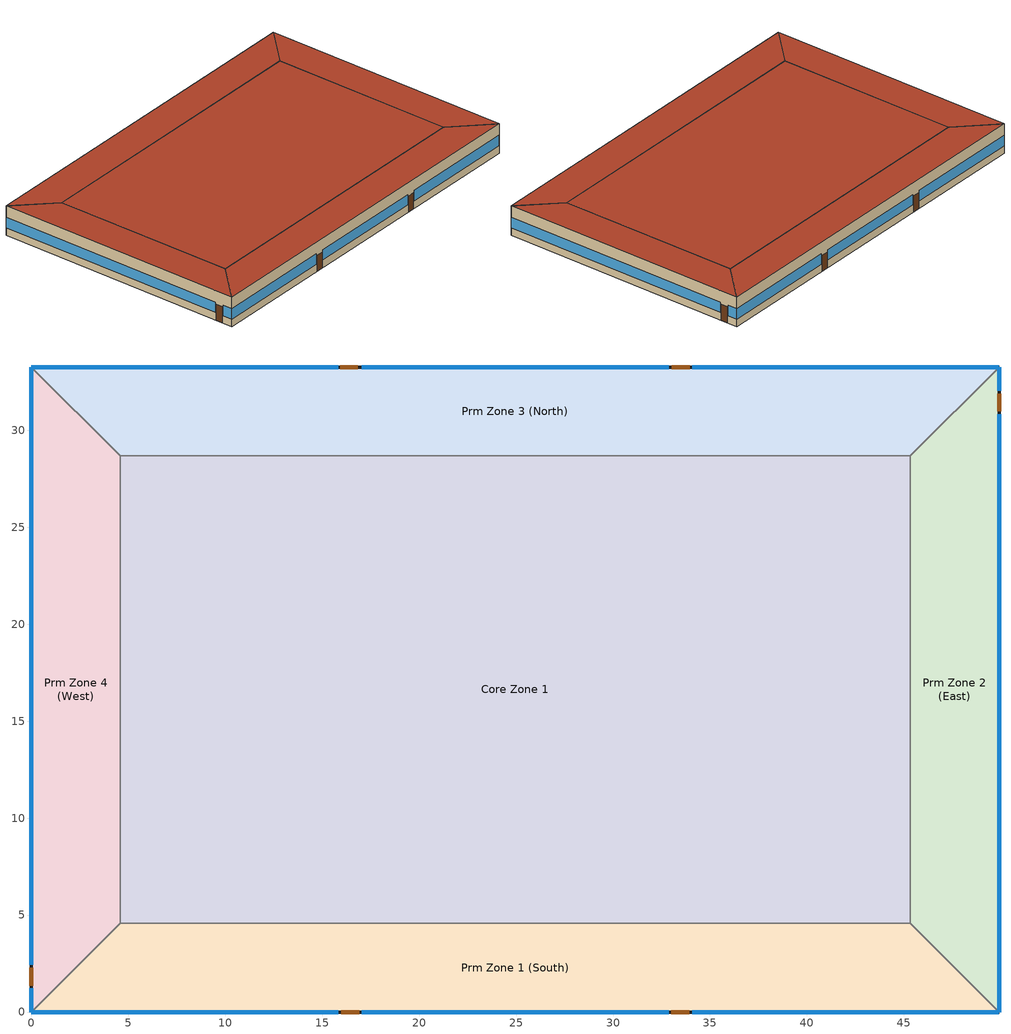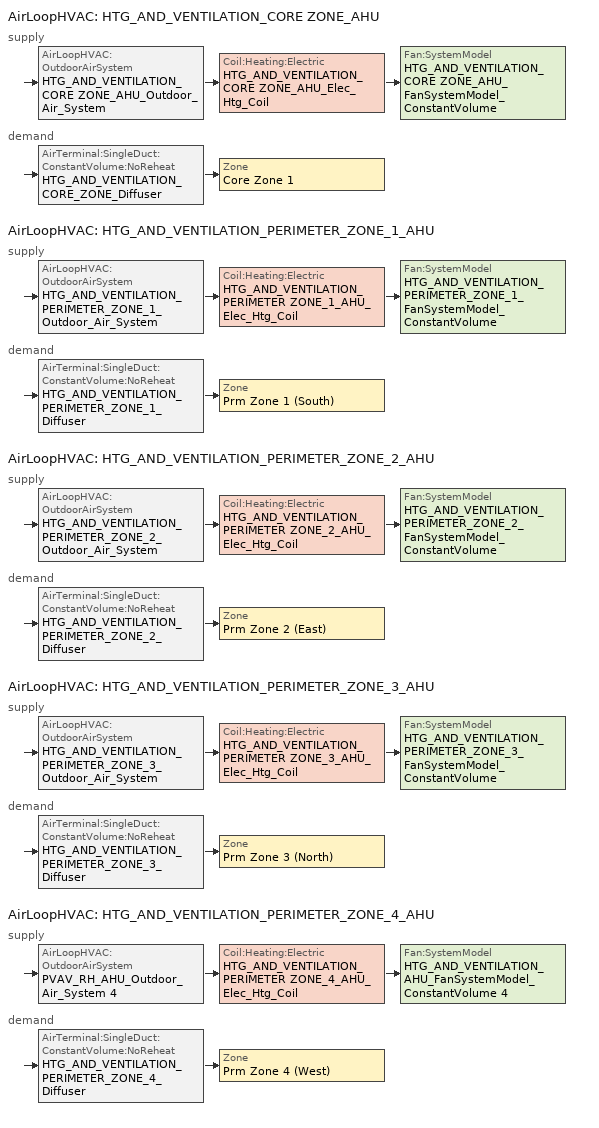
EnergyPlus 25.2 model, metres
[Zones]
Core Zone 1
 floor ground (Slab-on-grade Type 1): 45.34,28.7 45.34,4.57 4.57,4.57 4.57,28.7 z0
 wall to Prm Zone 2 (East) (Interior Wall): 45.34,4.57 45.34,28.7 z0:3.96
 wall to Prm Zone 3 (North) (Interior Wall): 45.34,28.7 4.57,28.7 z0:3.96
 wall to Prm Zone 1 (South) (Interior Wall): 4.57,4.57 45.34,4.57 z0:3.96
 wall to Prm Zone 4 (West) (Interior Wall): 4.57,28.7 4.57,4.57 z0:3.96
 roof outside (Roof Type 1): 45.34,4.57 45.34,28.7 4.57,28.7 4.57,4.57 z3.96
Prm Zone 1 (South)
 floor ground (Slab-on-grade Type 1): 45.34,4.57 49.91,0 0,0 4.57,4.57 z0
 wall outside (Exterior Wall Type 1): 0,0 49.91,0 z0:3.96
 wall to Prm Zone 2 (East) (Interior Wall): 49.91,0 45.34,4.57 z0:3.96
 wall to Prm Zone 4 (West) (Interior Wall): 4.57,4.57 0,0 z0:3.96
 window (Vertical Fenestration Type 1): 34.09,0 49.91,0 / 0,0 15.82,0 / 17.04,0 32.87,0 z1:2.4
 door (Swinging Door): 33.01,0 33.93,0 / 15.98,0 16.9,0 z0:2.13
 roof outside (Roof Type 1): 49.91,0 45.34,4.57 4.57,4.57 0,0 z3.96
Prm Zone 2 (East)
 floor ground (Slab-on-grade Type 1): 49.91,33.27 49.91,0 45.34,4.57 45.34,28.7 z0
 wall outside (Exterior Wall Type 2): 49.91,0 49.91,33.27 z0:3.96
 wall to Prm Zone 3 (North) (Interior Wall): 49.91,33.27 45.34,28.7 z0:3.96
 window (Vertical Fenestration Type 1): 49.91,0 49.91,30.84 / 49.91,32.05 49.91,33.27 z1:2.4
 door (Swinging Door): 49.91,30.99 49.91,31.9 z0:2.13
 roof outside (Roof Type 1): 49.91,0 49.91,33.27 45.34,28.7 45.34,4.57 z3.96
Prm Zone 3 (North)
 floor ground (Slab-on-grade Type 2): 49.91,33.27 45.34,28.7 4.57,28.7 0,33.27 z0
 wall outside (Exterior Wall Type 3): 49.91,33.27 0,33.27 z0:3.96
 wall to Prm Zone 4 (West) (Interior Wall): 0,33.27 4.57,28.7 z0:3.96
 window (Vertical Fenestration Type 1): 49.91,33.27 34.09,33.27 / 32.87,33.27 17.04,33.27 / 15.82,33.27 0,33.27 z1:2.4
 door (Swinging Door): 33.94,33.27 33.03,33.27 / 16.84,33.27 15.93,33.27 z0:2.13
 roof outside (Roof Type 2): 45.34,28.7 49.91,33.27 0,33.27 4.57,28.7 z3.96
Prm Zone 4 (West)
 floor ground (Slab-on-grade Type 2): 0,33.27 4.57,28.7 4.57,4.57 0,0 z0
 wall outside (Exterior Wall Type 3): 0,33.27 0,0 z0:3.96
 window (Vertical Fenestration Type 1): 0,33.27 0,2.44 / 0,1.22 0,0 z1:2.4
 door (Swinging Door): 0,2.28 0,1.37 z0:2.13
 roof outside (Roof Type 3): 0,0 4.57,4.57 4.57,28.7 0,33.27 z3.96
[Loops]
AirLoopHVAC 'HTG_AND_VENTILATION_CORE ZONE_AHU'
 supply: AirLoopHVAC:OutdoorAirSystem 'HTG_AND_VENTILATION_CORE ZONE_AHU_Outdoor_Air_System' > Coil:Heating:Electric 'HTG_AND_VENTILATION_CORE ZONE_AHU_Elec_Htg_Coil' > Fan:SystemModel 'HTG_AND_VENTILATION_CORE ZONE_AHU_FanSystemModel_ConstantVolume'
 demand: AirTerminal:SingleDuct:ConstantVolume:NoReheat 'HTG_AND_VENTILATION_CORE_ZONE_Diffuser' > Zone 'Core Zone 1'
AirLoopHVAC 'HTG_AND_VENTILATION_PERIMETER_ZONE_1_AHU'
 supply: AirLoopHVAC:OutdoorAirSystem 'HTG_AND_VENTILATION_PERIMETER_ZONE_1_Outdoor_Air_System' > Coil:Heating:Electric 'HTG_AND_VENTILATION_PERIMETER ZONE_1_AHU_Elec_Htg_Coil' > Fan:SystemModel 'HTG_AND_VENTILATION_PERIMETER_ZONE_1_FanSystemModel_ConstantVolume'
 demand: AirTerminal:SingleDuct:ConstantVolume:NoReheat 'HTG_AND_VENTILATION_PERIMETER_ZONE_1_Diffuser' > Zone 'Prm Zone 1 (South)'
AirLoopHVAC 'HTG_AND_VENTILATION_PERIMETER_ZONE_2_AHU'
 supply: AirLoopHVAC:OutdoorAirSystem 'HTG_AND_VENTILATION_PERIMETER_ZONE_2_Outdoor_Air_System' > Coil:Heating:Electric 'HTG_AND_VENTILATION_PERIMETER ZONE_2_AHU_Elec_Htg_Coil' > Fan:SystemModel 'HTG_AND_VENTILATION_PERIMETER_ZONE_2_FanSystemModel_ConstantVolume'
 demand: AirTerminal:SingleDuct:ConstantVolume:NoReheat 'HTG_AND_VENTILATION_PERIMETER_ZONE_2_Diffuser' > Zone 'Prm Zone 2 (East)'
AirLoopHVAC 'HTG_AND_VENTILATION_PERIMETER_ZONE_3_AHU'
 supply: AirLoopHVAC:OutdoorAirSystem 'HTG_AND_VENTILATION_PERIMETER_ZONE_3_Outdoor_Air_System' > Coil:Heating:Electric 'HTG_AND_VENTILATION_PERIMETER ZONE_3_AHU_Elec_Htg_Coil' > Fan:SystemModel 'HTG_AND_VENTILATION_PERIMETER_ZONE_3_FanSystemModel_ConstantVolume'
 demand: AirTerminal:SingleDuct:ConstantVolume:NoReheat 'HTG_AND_VENTILATION_PERIMETER_ZONE_3_Diffuser' > Zone 'Prm Zone 3 (North)'
AirLoopHVAC 'HTG_AND_VENTILATION_PERIMETER_ZONE_4_AHU'
 supply: AirLoopHVAC:OutdoorAirSystem 'PVAV_RH_AHU_Outdoor_Air_System 4' > Coil:Heating:Electric 'HTG_AND_VENTILATION_PERIMETER ZONE_4_AHU_Elec_Htg_Coil' > Fan:SystemModel 'HTG_AND_VENTILATION_AHU_FanSystemModel_ConstantVolume 4'
 demand: AirTerminal:SingleDuct:ConstantVolume:NoReheat 'HTG_AND_VENTILATION_PERIMETER_ZONE_4_Diffuser' > Zone 'Prm Zone 4 (West)'
[Building]
Model for 229 Test Cases: North Axis {deg}=0; Terrain=City; Loads Convergence Tolerance Value {W}=0.04; Temperature Convergence Tolerance Value {deltaC}=0.2; Solar Distribution=FullInteriorAndExterior; Maximum Number of Warmup Days=25; Minimum Number of Warmup Days=6
[Site:Location]
Denver Intl Ap: Latitude {deg}=39.83; Longitude {deg}=-104.65; Time Zone {hr}=-7; Elevation {m}=1650
[Site:GroundTemperature:BuildingSurface]
21, 21, 21, 21, 21, 21, 21, 21, 21, 21, 21, 21
[SizingPeriod:DesignDay] Day of Month=21; Dry-Bulb Temperature Range Modifier Type=DefaultMultipliers; Barometric Pressure {Pa}=83009; Rain Indicator=No; Snow Indicator=No; Daylight Saving Time Indicator=No; Begin Environment Reset Mode=FullResetAtBeginEnvironment
Name | Month | Day Type | Maximum Dry-Bulb Temperature {C} | Daily Dry-Bulb Temperature Range {deltaC} | Humidity Condition Type | Wetbulb or DewPoint at Maximum Dry-Bulb {C} | Wind Speed {m/s} | Wind Direction {deg} | Solar Model Indicator | Enthalpy at Maximum Dry-Bulb {J/kg} | Sky Clearness
Denver.Intl.AP Ann Clg 1% Condns DB=>MWB | 7 | SummerDesignDay | 33.5 | 17.3 | Wetbulb | 15.4 | 4.2 | 20 | ASHRAETau2017
Denver.Intl.AP Ann Clg 1% Condns DP=>MDB | 7 | SummerDesignDay | 19.9 | 15.3 | Dewpoint | 15 | 4.2 | 20 | ASHRAETau2017
Denver.Intl.AP Ann Clg 1% Condns Enth=>MDB | 7 | SummerDesignDay | 26.8 | 15.3 | Enthalpy |  | 4.2 | 20 | ASHRAETau2017 | 55800
Denver.Intl.AP Ann Clg 1% Condns WB=>MDB | 7 | SummerDesignDay | 27 | 14.8 | Wetbulb | 17.6 | 4.2 | 20 | ASHRAETau2017
Denver.Intl.AP Ann Htg 99% Condns DB | 12 | WinterDesignDay | -14.6 | 0 | Wetbulb | -14.6 | 3.4 | 230 | ASHRAEClearSky |  | 0
Denver.Intl.AP Ann Htg Wind 99% Condns WS=>MCDB | 12 | WinterDesignDay | 2.7 | 0 | Wetbulb | 2.7 | 11.8 | 230 | ASHRAEClearSky |  | 0
Denver.Intl.AP Ann Hum_n 99% Condns DP=>MCDB | 12 | WinterDesignDay | -6.5 | 0 | Dewpoint | -19.6 | 3.4 | 230 | ASHRAEClearSky |  | 0
[Material] Thermal Absorptance=0.9; Solar Absorptance=0.7
Name | Roughness | Thickness {m} | Conductivity {W/m-K} | Density {kg/m3} | Specific Heat {J/kg-K} | Visible Absorptance
Exterior Wall Type 1 Gypsum Board | MediumSmooth | 0.0159 | 0.16 | 800 | 1090 | 0.7
Exterior Wall Type 1 Insulation | Smooth | 0.062 | 0.037 | 9.6 | 838 | 0.7
Exterior Wall Type 1 Stucco; Exterior Wall Type 2 Stucco | Smooth | 0.0254 | 0.72 | 1856 | 840 | 0.7
Exterior Wall Type 2 Gypsum Board | MediumSmooth | 0.099 | 0.16 | 800 | 1090 | 0.7
Exterior Wall Type 2 Insulation | Smooth | 0.179 | 0.037 | 9.6 | 838 | 0.7
Insulation for Slab on grade Type 2 | Smooth | 0.1143 | 0.04 | 91.31 | 838 | 0.7
Roof Type 1 Built-up roofing | VeryRough | 0.0095 | 0.16 | 1120 | 1460 | 0.7
Roof Type 1 Continuous Insulation | Smooth | 0.0527 | 0.02 | 32 | 922 | 0.7
Roof Type 1 Metal Deck; Roof Type 2 Metal Deck | Smooth | 0.0008 | 45.28 | 7824 | 500 | 0.2
Roof Type 2 Continuous Insulation | Smooth | 0.106 | 0.02 | 32 | 922 | 0.7
Slab-on-grade Type 1 Concrete; Slab-on-grade Type 2 Concrete | MediumSmooth | 0.1016 | 2.31 | 2322 | 832 | 0.8
Wood 6in | MediumSmooth | 0.15 | 0.12 | 540 | 1210 | 0.7
[Material:NoMass] Thermal Absorptance=0.9; Solar Absorptance=0.7; Visible Absorptance=0.7
Name | Roughness | Thermal Resistance {m2-K/W}
Exterior Wall Type 3 Total surface-to-surface thermal resistance | Smooth | 1.95
Interior Wall surface-to-surface thermal resistance | Smooth | 0.35
Opaque Door Panel | MediumRough | 0.475964
Roof Type 2 Built-up roofing | Smooth | 0.059
Roof Type 3 Total surface-to-surface thermal resistance | Smooth | 2.66
[WindowMaterial:SimpleGlazingSystem]
Vertical Fenestration Type 1 simple material: U-Factor {W/m2-K}=3.29; Solar Heat Gain Coefficient=0.387; Visible Transmittance=0.417
[Construction]
Exterior Wall Type 1: Exterior Wall Type 1 Stucco, Exterior Wall Type 1 Gypsum Board, Exterior Wall Type 1 Insulation, Exterior Wall Type 1 Gypsum Board
Exterior Wall Type 2: Exterior Wall Type 2 Stucco, Exterior Wall Type 2 Gypsum Board, Exterior Wall Type 2 Insulation, Exterior Wall Type 2 Gypsum Board
Exterior Wall Type 3: Exterior Wall Type 3 Total surface-to-surface thermal resistance
Interior Furnishings: Wood 6in
Interior Wall: Interior Wall surface-to-surface thermal resistance
Roof Type 1: Roof Type 1 Metal Deck, Roof Type 1 Continuous Insulation, Roof Type 1 Built-up roofing
Roof Type 2: Roof Type 2 Metal Deck, Roof Type 2 Continuous Insulation, Roof Type 2 Built-up roofing
Roof Type 3: Roof Type 3 Total surface-to-surface thermal resistance
Slab-on-grade Type 1: Slab-on-grade Type 1 Concrete
Slab-on-grade Type 2: Slab-on-grade Type 2 Concrete, Insulation for Slab on grade Type 2
Swinging Door: Opaque Door Panel
Vertical Fenestration Type 1: Vertical Fenestration Type 1 simple material
[Zone] Multiplier=1; Ceiling Height {m}=3.96; Part of Total Floor Area=Yes
Core Zone 1; Prm Zone 1 (South); Prm Zone 2 (East); Prm Zone 3 (North); Prm Zone 4 (West)
[Space]
Name | Zone
Core_Space_1 | Core Zone 1
Perimeter_Space_1 | Prm Zone 1 (South)
Perimeter_Space_2 | Prm Zone 2 (East)
Perimeter_Space_3 | Prm Zone 3 (North)
Perimeter_Space_4 | Prm Zone 4 (West)
[InternalMass] Construction=Interior Furnishings
Name | Zone or ZoneList | Space or SpaceList | Surface Area {m2}
Core_bottom Internal Mass | Core Zone 1 | Core_Space_1 | 1967.31
Perimeter_bot_ZN_1 Internal Mass | Prm Zone 1 (South) | Perimeter_Space_1 | 414.719
Perimeter_bot_ZN_2 Internal Mass | Prm Zone 2 (East) | Perimeter_Space_2 | 262.544
Perimeter_bot_ZN_3 Internal Mass | Prm Zone 3 (North) | Perimeter_Space_3 | 414.719
Perimeter_bot_ZN_4 Internal Mass | Prm Zone 4 (West) | Perimeter_Space_4 | 262.544
[Lights] Design Level Calculation Method=Watts/Area; Watts per Floor Area {W/m2}=11.033; Return Air Fraction=0; Fraction Radiant=0.7; Fraction Visible=0.2; Fraction Replaceable=1
Name | Zone or ZoneList or Space or SpaceList | Schedule
Core_bottom Lighting | Core_Space_1 | Core_Space_Lighting_Sch
Perimeter_bot_ZN_1 Lighting | Perimeter_Space_1 | Perimeter_Space_1_Lighting_Sch
Perimeter_bot_ZN_2 Lighting | Perimeter_Space_2 | Perimeter_Space_2_Lighting_Sch
Perimeter_bot_ZN_3 Lighting | Perimeter_Space_3 | Perimeter_Space_3_Lighting_Sch
Perimeter_bot_ZN_4 Lighting | Perimeter_Space_4 | Perimeter_Space_4_Lighting_Sch
[People] Number of People Calculation Method=People/Area; People per Floor Area {person/m2}=0.0538196; Fraction Radiant=0.3; Sensible Heat Fraction=0.55; Activity Level Schedule=People heating rate
Name | Zone or ZoneList or Space or SpaceList | Number of People Schedule
Core_bottom People | Core_Space_1 | Core_Space Occupant Sch
Perimeter_bot_ZN_1 People | Perimeter_Space_1 | Perimeter_Space_1_Occupant_Sch
Perimeter_bot_ZN_2 People | Perimeter_Space_2 | Perimeter_Space_2_Occupant_Sch
Perimeter_bot_ZN_3 People | Perimeter_Space_3 | Perimeter_Space_3_Occupant_Sch
Perimeter_bot_ZN_4 People | Perimeter_Space_4 | Perimeter_Space_4_Occupant_Sch
[ElectricEquipment] Design Level Calculation Method=Watts/Area; Watts per Floor Area {W/m2}=8.07; Fraction Latent=0; Fraction Radiant=0.2; Fraction Lost=0
Name | Zone or ZoneList or Space or SpaceList | Schedule
Core_bottom Elec Equip | Core_Space_1 | Core_Space_Elec_Equip_Sch
Perimeter_bot_ZN_1 Elec Equip | Perimeter_Space_1 | Perimeter_Space_1_Elec_Equip_Sch
Perimeter_bot_ZN_2 Elec Equip | Perimeter_Space_2 | Perimeter_Space_2_Elec_Equip_Sch
Perimeter_bot_ZN_3 Elec Equip | Perimeter_Space_3 | Perimeter_Space_3_Elec_Equip_Sch
Perimeter_bot_ZN_4 Elec Equip | Perimeter_Space_4 | Perimeter_bot_ZN_4 Elec Equip Sch
[ZoneInfiltration:DesignFlowRate] Constant Term Coefficient=0; Velocity Term Coefficient=0
Name | Zone or ZoneList or Space or SpaceList | Design Flow Rate Calculation Method | Air Changes per Hour {1/hr} | Flow Rate per Exterior Surface Area {m3/s-m2} | Schedule | Flow Rate per Floor Area {m3/s-m2}
Infiltration_Method_1_Core_Zone | Core_Space_1 | AirChanges/Hour | 0
Infiltration_Method_1_Zone_1 | Perimeter_Space_1 | AirChanges/Hour | 0.5
Infiltration_Method_2_Zone_2 | Perimeter_Space_2 | Flow/ExteriorWallArea |  | 0.000586232
Infiltration_Method_3_Zone_3 | Perimeter_Space_3 | Flow/Area |  |  | Constant Schedule | 0.000388417
Infiltration_Method_3_Zone_4 | Perimeter_Space_4 | Flow/Area |  |  | Constant Schedule | 0.000409092
[ZoneControl:Thermostat] Temperature Difference Between Cutout And Setpoint {deltaC}=0
Name | Zone or ZoneList | Control Type Schedule | Control 1
Core Zone 1 Thermostat | Core Zone 1 | Core Zone 1 Thermostat Schedule | Core_bottom Setpoints
Prm Zone 1 (South) Thermostat | Prm Zone 1 (South) | Prm Zone 1 (South) Thermostat Schedule | Perimeter_bot_ZN_1 Setpoints
Prm Zone 2 (East) Thermostat | Prm Zone 2 (East) | Prm Zone 2 (East) Thermostat Schedule | Perimeter_bot_ZN_2 Setpoints
Prm Zone 3 (North) Thermostat | Prm Zone 3 (North) | Prm Zone 3 (North) Thermostat Schedule | Perimeter_bot_ZN_3 Setpoints
Prm Zone 4 (West) Thermostat | Prm Zone 4 (West) | Prm Zone 4 (West) Thermostat Schedule | Perimeter_bot_ZN_4 Setpoints
[ThermostatSetpoint:SingleHeating] Setpoint Temperature Schedule=Heating Thermostat Setpoint
Core_bottom Setpoints; Perimeter_bot_ZN_1 Setpoints; Perimeter_bot_ZN_2 Setpoints; Perimeter_bot_ZN_3 Setpoints; Perimeter_bot_ZN_4 Setpoints
[AirTerminal:SingleDuct:ConstantVolume:NoReheat] Availability Schedule=Always On Discrete hvac_library; Maximum Air Flow Rate {m3/s}=0.943895
HTG_AND_VENTILATION_CORE_ZONE_Diffuser; HTG_AND_VENTILATION_PERIMETER_ZONE_1_Diffuser; HTG_AND_VENTILATION_PERIMETER_ZONE_2_Diffuser; HTG_AND_VENTILATION_PERIMETER_ZONE_3_Diffuser; HTG_AND_VENTILATION_PERIMETER_ZONE_4_Diffuser
[Zone equipment]
Core Zone 1: HTG_AND_VENTILATION_CORE_ZONE_Diffuser
Prm Zone 1 (South): HTG_AND_VENTILATION_PERIMETER_ZONE_1_Diffuser
Prm Zone 2 (East): HTG_AND_VENTILATION_PERIMETER_ZONE_2_Diffuser
Prm Zone 3 (North): HTG_AND_VENTILATION_PERIMETER_ZONE_3_Diffuser
Prm Zone 4 (West): HTG_AND_VENTILATION_PERIMETER_ZONE_4_Diffuser
[Sizing:Zone] Zone Cooling Design Supply Air Temperature Input Method=SupplyAirTemperature; Zone Cooling Design Supply Air Temperature {C}=12.7778; Zone Heating Design Supply Air Temperature Input Method=SupplyAirTemperature; Zone Heating Design Supply Air Temperature {C}=32.2222; Zone Heating Design Supply Air Temperature Difference {deltaC}=11.11; Zone Cooling Design Supply Air Humidity Ratio {kgWater/kgDryAir}=0.0085; Zone Heating Design Supply Air Humidity Ratio {kgWater/kgDryAir}=0.008; Cooling Design Air Flow Method=DesignDay; Cooling Design Air Flow Rate {m3/s}=0; Cooling Minimum Air Flow per Zone Floor Area {m3/s-m2}=0.000762; Cooling Minimum Air Flow {m3/s}=0; Cooling Minimum Air Flow Fraction=0; Heating Design Air Flow Method=DesignDayWithLimit; Heating Design Air Flow Rate {m3/s}=0; Heating Maximum Air Flow per Zone Floor Area {m3/s-m2}=0; Heating Maximum Air Flow {m3/s}=0; Heating Maximum Air Flow Fraction=0.5; Account for Dedicated Outdoor Air System=No; Zone Load Sizing Method=Sensible Load Only No Latent Load; Zone Latent Cooling Design Supply Air Humidity Ratio Input Method=HumidityRatioDifference; Zone Cooling Design Supply Air Humidity Ratio Difference {kgWater/kgDryAir}=0.005; Zone Latent Heating Design Supply Air Humidity Ratio Input Method=HumidityRatioDifference; Zone Humidification Design Supply Air Humidity Ratio Difference {kgWater/kgDryAir}=0.005; Type of Space Sum to Use=Coincident
Name | Zone Cooling Design Supply Air Temperature Difference {deltaC} | Design Specification Outdoor Air Object | Design Specification Zone Air Distribution Object
Core Zone 1 | 8.33333 | Core Zone 1 DSOA Space List | Core Zone 1 Design Spec Zone Air Dist
Prm Zone 1 (South) | 11.1111 | Prm Zone 1 (South) DSOA Space List | Prm Zone 1 (South) Design Spec Zone Air Dist
Prm Zone 2 (East) | 11.1111 | Prm Zone 2 (East) DSOA Space List | Prm Zone 2 (East) Design Spec Zone Air Dist
Prm Zone 3 (North) | 11.1111 | Prm Zone 3 (North) DSOA Space List | Prm Zone 3 (North) Design Spec Zone Air Dist
Prm Zone 4 (West) | 11.1111 | Prm Zone 4 (West) DSOA Space List | Prm Zone 4 (West) Design Spec Zone Air Dist
[DesignSpecification:ZoneAirDistribution] Zone Air Distribution Effectiveness in Cooling Mode=0.8; Zone Air Distribution Effectiveness in Heating Mode=0.8; Minimum Zone Ventilation Efficiency=0
Core Zone 1 Design Spec Zone Air Dist; Prm Zone 1 (South) Design Spec Zone Air Dist; Prm Zone 2 (East) Design Spec Zone Air Dist; Prm Zone 3 (North) Design Spec Zone Air Dist; Prm Zone 4 (West) Design Spec Zone Air Dist
[Controller:MechanicalVentilation] Availability Schedule=Always On Discrete; Demand Controlled Ventilation=No; System Outdoor Air Method=ZoneSum
Name | Zone or ZoneList 1 | Design Specification Outdoor Air Object Name 1 | Design Specification Zone Air Distribution Object Name 1
Controller Mechanical Ventilation 5 | Core Zone 1 | Core_Zone_Design_OA | Core Zone 1 Design Spec Zone Air Dist
Controller Mechanical Ventilation 6 | Prm Zone 1 (South) | Perimeter_Zone_1_Design_OA | Prm Zone 1 (South) Design Spec Zone Air Dist
Controller Mechanical Ventilation 7 | Prm Zone 2 (East) | Perimeter_Zone_2_Design_OA | Prm Zone 2 (East) Design Spec Zone Air Dist
Controller Mechanical Ventilation 8 | Prm Zone 3 (North) | Perimeter_Zone_3_Design_OA | Prm Zone 3 (North) Design Spec Zone Air Dist
Controller Mechanical Ventilation 9 | Prm Zone 4 (West) | Perimeter_Zone_4_Design_OA | Prm Zone 4 (West) Design Spec Zone Air Dist
[DesignSpecification:OutdoorAir] Outdoor Air Method=Sum; Outdoor Air Flow per Person {m3/s-person}=0; Outdoor Air Flow per Zone Floor Area {m3/s-m2}=0; Outdoor Air Flow per Zone {m3/s}=0.0943895; Outdoor Air Flow Air Changes per Hour {1/hr}=0
Core_Zone_Design_OA; Perimeter_Zone_1_Design_OA; Perimeter_Zone_2_Design_OA; Perimeter_Zone_3_Design_OA; Perimeter_Zone_4_Design_OA
[DesignSpecification:OutdoorAir:SpaceList]
Name | Space 1 | Space 1 Design Specification Outdoor Air Object
Core Zone 1 DSOA Space List | Core_Space_1 | Core_Zone_Design_OA
Prm Zone 1 (South) DSOA Space List | Perimeter_Space_1 | Perimeter_Zone_1_Design_OA
Prm Zone 2 (East) DSOA Space List | Perimeter_Space_2 | Perimeter_Zone_2_Design_OA
Prm Zone 3 (North) DSOA Space List | Perimeter_Space_3 | Perimeter_Zone_3_Design_OA
Prm Zone 4 (West) DSOA Space List | Perimeter_Space_4 | Perimeter_Zone_4_Design_OA
[AirLoopHVAC] Design Supply Air Flow Rate {m3/s}=0.943895; Design Return Air Flow Fraction of Supply Air Flow=0.8
HTG_AND_VENTILATION_CORE ZONE_AHU; HTG_AND_VENTILATION_PERIMETER_ZONE_1_AHU; HTG_AND_VENTILATION_PERIMETER_ZONE_2_AHU; HTG_AND_VENTILATION_PERIMETER_ZONE_3_AHU; HTG_AND_VENTILATION_PERIMETER_ZONE_4_AHU
[Sizing:System] Type of Load to Size On=Sensible; Design Outdoor Air Flow Rate {m3/s}=0.943895; Central Heating Maximum System Air Flow Ratio=1; Preheat Design Temperature {C}=7; Preheat Design Humidity Ratio {kgWater/kgDryAir}=0.008; Precool Design Temperature {C}=12.8; Precool Design Humidity Ratio {kgWater/kgDryAir}=0.008; Central Cooling Design Supply Air Temperature {C}=12.8; Central Heating Design Supply Air Temperature {C}=40; Type of Zone Sum to Use=NonCoincident; 100% Outdoor Air in Cooling=No; 100% Outdoor Air in Heating=Yes; Central Cooling Design Supply Air Humidity Ratio {kgWater/kgDryAir}=0.0085; Central Heating Design Supply Air Humidity Ratio {kgWater/kgDryAir}=0.008; Cooling Supply Air Flow Rate Method=DesignDay; Cooling Supply Air Flow Rate {m3/s}=0; Cooling Supply Air Flow Rate Per Floor Area {m3/s-m2}=0.00996765; Cooling Fraction of Autosized Cooling Supply Air Flow Rate=1; Cooling Supply Air Flow Rate Per Unit Cooling Capacity {m3/s-W}=3.94755e-05; Heating Supply Air Flow Rate Method=DesignDay; Heating Supply Air Flow Rate {m3/s}=0; Heating Supply Air Flow Rate Per Floor Area {m3/s-m2}=0.00996765; Heating Fraction of Autosized Heating Supply Air Flow Rate=1; Heating Fraction of Autosized Cooling Supply Air Flow Rate=1; Heating Supply Air Flow Rate Per Unit Heating Capacity {m3/s-W}=3.15882e-05; System Outdoor Air Method=ZoneSum; Zone Maximum Outdoor Air Fraction=1; Cooling Design Capacity Method=CoolingDesignCapacity; Cooling Design Capacity {W}=Autosize; Cooling Design Capacity Per Floor Area {W/m2}=234.7; Fraction of Autosized Cooling Design Capacity=1; Heating Design Capacity Method=HeatingDesignCapacity; Heating Design Capacity {W}=Autosize; Heating Design Capacity Per Floor Area {W/m2}=157; Fraction of Autosized Heating Design Capacity=1; Central Cooling Capacity Control Method=OnOff; Occupant Diversity=Autosize
HTG_AND_VENTILATION_CORE ZONE_AHU; HTG_AND_VENTILATION_PERIMETER_ZONE_1_AHU; HTG_AND_VENTILATION_PERIMETER_ZONE_2_AHU; HTG_AND_VENTILATION_PERIMETER_ZONE_3_AHU; HTG_AND_VENTILATION_PERIMETER_ZONE_4_AHU
[AvailabilityManager:Scheduled]
Name | Schedule
HTG_AND_VENTILATION_CORE ZONE_AHU Availability Manager | Perimeter_bot_ZN_2 OA Schedule
HTG_AND_VENTILATION_PERIMETER_ZONE_1_AHU Availability Manager | Perimeter_bot_ZN_2 OA Schedule 1
HTG_AND_VENTILATION_PERIMETER_ZONE_2_AHU Availability Manager | Perimeter_bot_ZN_2 OA Schedule 2
HTG_AND_VENTILATION_PERIMETER_ZONE_3_AHU Availability Manager | Perimeter_bot_ZN_2 OA Schedule 3
HTG_AND_VENTILATION_PERIMETER_ZONE_4_AHU Availability Manager | Perimeter_bot_ZN_2 OA Schedule 4
[Controller:OutdoorAir] Minimum Outdoor Air Flow Rate {m3/s}=0.117987; Maximum Outdoor Air Flow Rate {m3/s}=0.117987; Economizer Control Type=NoEconomizer; Economizer Control Action Type=ModulateFlow; Economizer Maximum Limit Dry-Bulb Temperature {C}=28; Economizer Maximum Limit Enthalpy {J/kg}=64000; Economizer Minimum Limit Dry-Bulb Temperature {C}=-100; Lockout Type=NoLockout; Minimum Limit Type=FixedMinimum; High Humidity Control=No; High Humidity Outdoor Air Flow Ratio=1; Control High Indoor Humidity Based on Outdoor Humidity Ratio=Yes; Heat Recovery Bypass Control Type=BypassWhenWithinEconomizerLimits; Economizer Operation Staging=InterlockedWithMechanicalCooling
Name | Mechanical Ventilation Controller
HTG_AND_VENTILATION_CORE ZONE_AHUController_Outdoor_Air | Controller Mechanical Ventilation 5
Controller Outdoor Air 6 | Controller Mechanical Ventilation 6
HTG_AND_VENTILATION_PERIMETER_ZONE_2_Controller_Outdoor_Air | Controller Mechanical Ventilation 7
Controller Outdoor Air 8 | Controller Mechanical Ventilation 8
Controller Outdoor Air 9 | Controller Mechanical Ventilation 9
[SetpointManager:MixedAir] Control Variable=Temperature
Node 68 OS Default SPM; Node 56 OS Default SPM; Node 17 OS Default SPM; Node 6 OS Default SPM; Node 29 OS Default SPM; Node 18 OS Default SPM; Node 39 OS Default SPM; Node 30 OS Default SPM; Node 49 OS Default SPM; Node 40 OS Default SPM
[Coil:Heating:Electric] Availability Schedule=Always On Discrete hvac_library; Efficiency=1; Nominal Capacity {W}=60000
HTG_AND_VENTILATION_CORE ZONE_AHU_Elec_Htg_Coil; HTG_AND_VENTILATION_PERIMETER ZONE_1_AHU_Elec_Htg_Coil; HTG_AND_VENTILATION_PERIMETER ZONE_2_AHU_Elec_Htg_Coil; HTG_AND_VENTILATION_PERIMETER ZONE_3_AHU_Elec_Htg_Coil; HTG_AND_VENTILATION_PERIMETER ZONE_4_AHU_Elec_Htg_Coil
[Fan:SystemModel] Availability Schedule=Always On Discrete hvac_library; Design Maximum Air Flow Rate {m3/s}=0.943895; Speed Control Method=Discrete; Electric Power Minimum Flow Rate Fraction=0.2; Design Pressure Rise {Pa}=250; Motor Efficiency=0.9; Motor In Air Stream Fraction=1; Design Electric Power Consumption {W}=600; Design Power Sizing Method=TotalEfficiencyAndPressure; Electric Power Per Unit Flow Rate {W/(m3/s)}=840; Electric Power Per Unit Flow Rate Per Unit Pressure {W/((m3/s)-Pa)}=1.66667; Fan Total Efficiency=0.7; Motor Loss Radiative Fraction=0; Number of Speeds=1
HTG_AND_VENTILATION_CORE ZONE_AHU_FanSystemModel_ConstantVolume; HTG_AND_VENTILATION_PERIMETER_ZONE_1_FanSystemModel_ConstantVolume; HTG_AND_VENTILATION_PERIMETER_ZONE_2_FanSystemModel_ConstantVolume; HTG_AND_VENTILATION_PERIMETER_ZONE_3_FanSystemModel_ConstantVolume; HTG_AND_VENTILATION_AHU_FanSystemModel_ConstantVolume 4
[SetpointManager:Scheduled] Control Variable=Temperature; Schedule=90F_Design_Heating_Supply_Air_Temp
HTG_AND_VENTILATION_CORE ZONE_AHU_Scheduled_Deck_Temp; HTG_AND_VENTILATION_PERIMETER_ZONE_1_Scheduled_Deck_Temp; HTG_AND_VENTILATION_PERIMETER_ZONE_4_Scheduled_Deck_Temp; HTG_AND_VENTILATION_PERIMETER_ZONE_3_Scheduled_Deck_Temp 3; HTG_AND_VENTILATION_AHU_Scheduled_Deck_Temp 4
[EnergyManagementSystem:Sensor]
EFC_meter: Output:Variable or Output:Meter=Electricity:Facility
[Schedule:Compact]
Core_Space_Lighting_Sch; Perimeter_Space_1_Lighting_Sch; Perimeter_Space_2_Lighting_Sch; Perimeter_Space_3_Lighting_Sch; Perimeter_Space_4_Lighting_Sch: Through: 12/31, For: Weekdays, Until: 5:00, 0.05, Until: 6:00, 0.1, Until: 7:00, 0.0862326, Until: 8:00, 0.258698, Until: 17:00, 0.776093, Until: 18:00, 0.431163, Until: 20:00, 0.258698, Until: 22:00, 0.172465, Until: 23:00, 0.0862326, Until: 24:00, 0.0431163, For: SummerDesignDay, Until: 24:00, 1, For: Saturday, Until: 6:00, 0.05, Until: 8:00, 0.0862326, Until: 12:00, 0.258698, Until: 17:00, 0.129349, Until: 19:00, 0.0431163, Until: 24:00, 0.05, For: WinterDesignDay, Until: 24:00, 0, For: Sunday Holidays AllOtherDays, Until: 6:00, 0.05, Until: 18:00, 0.0431163, Until: 24:00, 0.05
Core_Space Occupant Sch; Perimeter_Space_1_Occupant_Sch; Perimeter_Space_2_Occupant_Sch; Perimeter_Space_3_Occupant_Sch; Perimeter_Space_4_Occupant_Sch: Through: 12/31, For: Weekdays, Until: 06:00, 0, Until: 07:00, 0.1, Until: 08:00, 0.2, Until: 10:00, 0.95, Until: 11:00, 0.975703, Until: 12:00, 0.95, Until: 13:00, 0.513528, Until: 14:00, 0.95, Until: 15:00, 0.975703, Until: 17:00, 0.95, Until: 18:00, 0.3, Until: 22:00, 0.1, Until: 23:00, 0.05, Until: 24:00, 0.05, For: Saturday, Until: 06:00, 0, Until: 07:00, 0.1, Until: 08:00, 0.1, Until: 10:00, 0.3, Until: 11:00, 0.308117, Until: 12:00, 0.3, Until: 13:00, 0.102706, Until: 14:00, 0.1, Until: 15:00, 0.102706, Until: 17:00, 0.1, Until: 18:00, 0.05, Until: 19:00, 0.05, Until: 24:00, 0, For: SummerDesignDay, Until: 06:00, 1e-9, Until: 22:00, 1, Until: 24:00, 0.05, For: WinterDesignDay, Until: 24:00, 0, For:Sunday Holidays AllOtherDays, Until: 06:00, 0, Until: 18:00, 0.05, Until: 24:00, 0
Core_Space_Elec_Equip_Sch; Perimeter_Space_1_Elec_Equip_Sch; Perimeter_Space_2_Elec_Equip_Sch; Perimeter_Space_3_Elec_Equip_Sch; Perimeter_bot_ZN_4 Elec Equip Sch: Through: 12/31, For: Weekdays, Until: 06:00, 0.307674, Until: 08:00, 0.381235, Until: 12:00, 0.857778, Until: 13:00, 0.76247, Until: 17:00, 0.857778, Until: 18:00, 0.476543, Until: 24:00, 0.381235, For: SummerDesignDay, Until: 24:00, 1, For: Saturday, Until: 06:00, 0.230755, Until: 08:00, 0.381235, Until: 12:00, 0.476543, Until: 17:00, 0.33358, Until: 19:00, 0.285926, Until: 24:00, 0.230755, For: WinterDesignDay, Until: 24:00, 0, For: Sunday Holidays AllOtherDays, Until: 06:00, 0.230755, Until: 18:00, 0.285926, Until: 24:00, 0.230755
Core Zone 1 Thermostat Schedule; Prm Zone 1 (South) Thermostat Schedule; Prm Zone 2 (East) Thermostat Schedule; Prm Zone 3 (North) Thermostat Schedule; Prm Zone 4 (West) Thermostat Schedule: Through: 12/31, For: AllDays, Until: 24:00, 1
Perimeter_bot_ZN_2 OA Schedule; Perimeter_bot_ZN_2 OA Schedule 1; Perimeter_bot_ZN_2 OA Schedule 2; Perimeter_bot_ZN_2 OA Schedule 3; Perimeter_bot_ZN_2 OA Schedule 4: Through: 12/31, For: Weekdays SummerDesignDay, Until: 06:00, 0, Until: 22:00, 1, Until: 24:00, 0, For: Saturday WinterDesignDay, Until: 06:00, 0, Until: 18:00, 1, Until: 24:00, 0, For: AllOtherDays, Until: 24:00, 0
[Schedule:Constant]
People heating rate: ActivityLevel, 120
Always On Discrete: OnOff, 1
Always On Discrete hvac_library: OnOff hvac_library, 1
[Schedule:Day:Interval]
Weekday: No, 05:00, 15.6, 22:00, 21, 24:00, 15.6
Saturdays 1: No, 05:00, 15.6, 17:00, 21, 24:00, 15.6
Sundays 2: No, 24:00, 15.6
Deck Temperature Default 6: No, 24:00, 32.2222
Deck Temperature Summer Design Day 6; Deck Temperature Winter Design Day 6: No, 24:00, 12.8
Schedule Day 6; Schedule Day 8; Schedule Day 9: No, 24:00, 1
[Schedule:Week:Daily]
Heating Thermostat Setpoint Week Rule - Jan1-Jan2: Weekday, Weekday, Weekday, Weekday, Weekday, Weekday, Saturdays 1, Weekday, Weekday, Weekday, Weekday, Weekday
Heating Thermostat Setpoint Week Rule - Jan3-Dec31: Sundays 2, Weekday, Weekday, Weekday, Weekday, Weekday, Saturdays 1, Weekday, Weekday, Weekday, Weekday, Weekday
90F_Design_Heating_Supply_Air_Temp Week Rule - Jan1-Dec31: Deck Temperature Default 6, Deck Temperature Default 6, Deck Temperature Default 6, Deck Temperature Default 6, Deck Temperature Default 6, Deck Temperature Default 6, Deck Temperature Default 6, Deck Temperature Default 6, Deck Temperature Summer Design Day 6, Deck Temperature Winter Design Day 6, Deck Temperature Default 6, Deck Temperature Default 6
Constant Schedule Week Rule - Jan1-Dec31: Schedule Day 6, Schedule Day 6, Schedule Day 6, Schedule Day 6, Schedule Day 6, Schedule Day 6, Schedule Day 6, Schedule Day 6, Schedule Day 8, Schedule Day 9, Schedule Day 6, Schedule Day 6
[Schedule:Year]
Heating Thermostat Setpoint: Heating Thermostat Setpoint Week Rule - Jan1-Jan2, 1, 1, 1, 2, Heating Thermostat Setpoint Week Rule - Jan3-Dec31, 1, 3, 12, 31
90F_Design_Heating_Supply_Air_Temp: 90F_Design_Heating_Supply_Air_Temp Week Rule - Jan1-Dec31, 1, 1, 12, 31
Constant Schedule: Constant Schedule Week Rule - Jan1-Dec31, 1, 1, 12, 31
